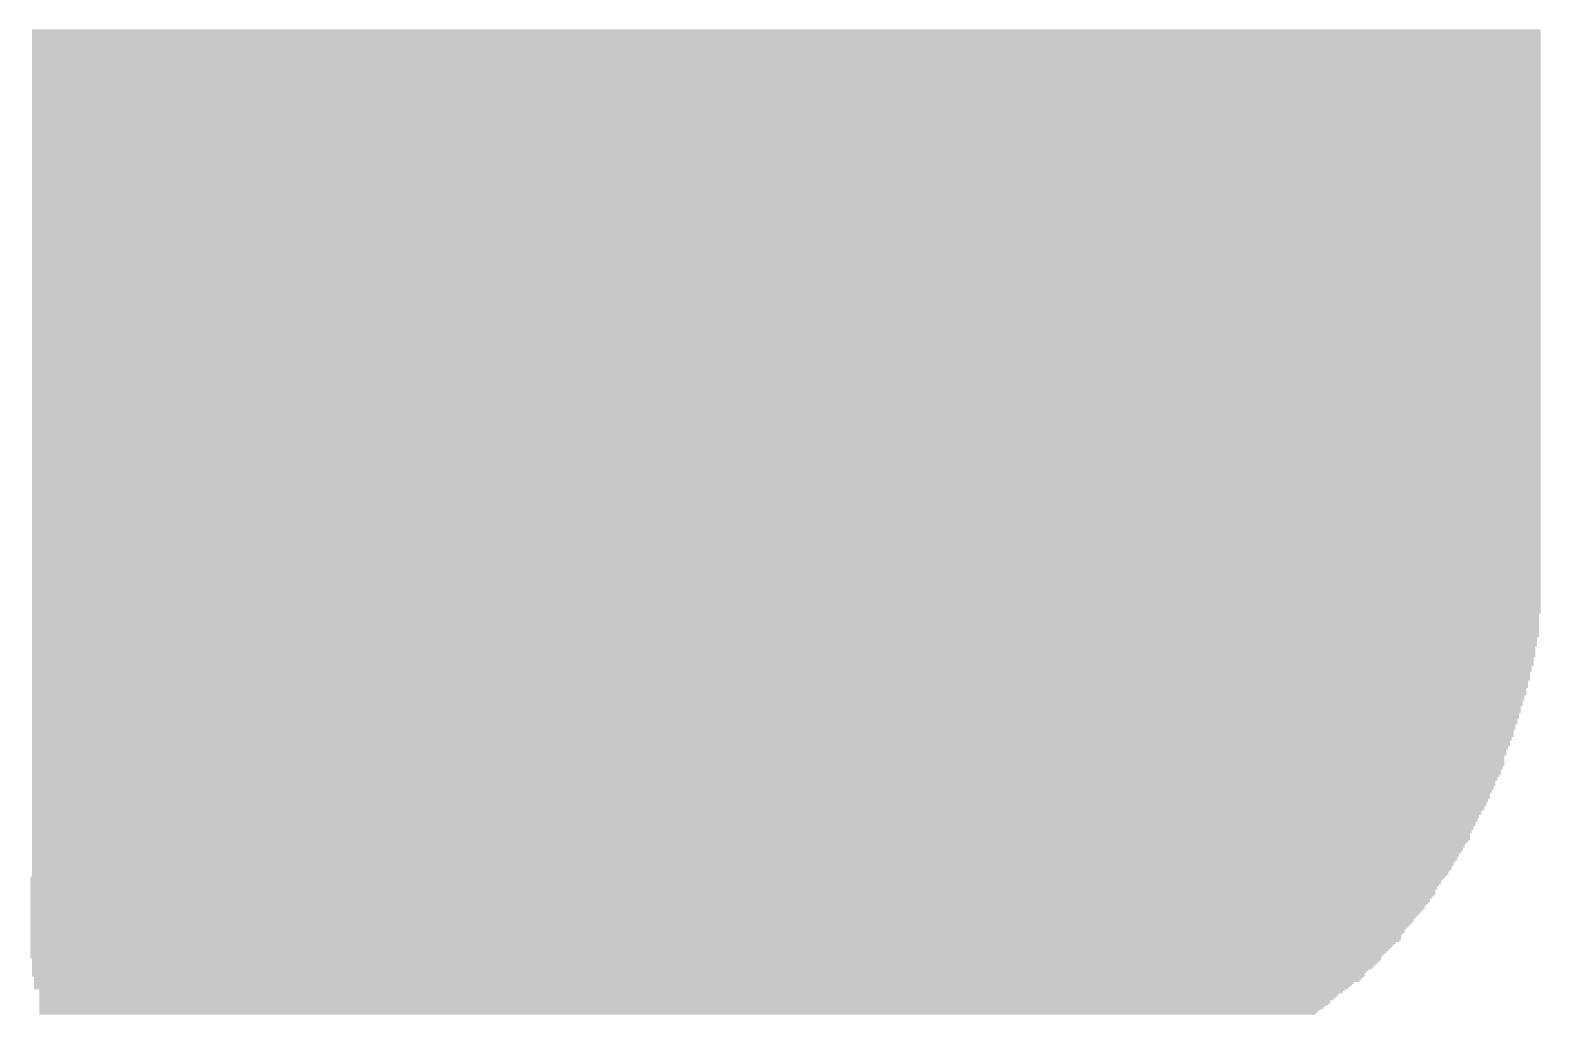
# Model space of a CAD drawing. Extents: x -6035 to 5999, y -4339 to 4339.
# Drawn here: x -1969 to -305, y -2170 to -1086 of the extents above; entities that cross this region are included whole.
import ezdxf

# ---------------------------------------------------------------- set-up
doc = ezdxf.new("R2010")
doc.units = 0
doc.layers.add('L1D0', color=1, linetype='CONTINUOUS')

# ---------------------------------------------------------------- blocks, each defined once
blk = doc.blocks.new('SOI_PAD4.png')
at = {"layer": 'L1D0'}
for points in [[(-1967, -1087), (-1967, -1085), (-305, -1087), (-305, -1085)], [(-1967, -1089), (-1967, -1087), (-305, -1089), (-305, -1087)], [(-1967, -1091), (-1967, -1089), (-305, -1091), (-305, -1089)], [(-1967, -1093), (-1967, -1091), (-305, -1093), (-305, -1091)], [(-1967, -1095), (-1967, -1093), (-305, -1095), (-305, -1093)], [(-1967, -1097), (-1967, -1095), (-305, -1097), (-305, -1095)], [(-1967, -1099), (-1967, -1097), (-305, -1099), (-305, -1097)], [(-1967, -1101), (-1967, -1099), (-305, -1101), (-305, -1099)], [(-1967, -1103), (-1967, -1101), (-305, -1103), (-305, -1101)], [(-1967, -1105), (-1967, -1103), (-305, -1105), (-305, -1103)], [(-1967, -1107), (-1967, -1105), (-305, -1107), (-305, -1105)], [(-1967, -1109), (-1967, -1107), (-305, -1109), (-305, -1107)], [(-1967, -1111), (-1967, -1109), (-305, -1111), (-305, -1109)], [(-1967, -1113), (-1967, -1111), (-305, -1113), (-305, -1111)], [(-1967, -1115), (-1967, -1113), (-305, -1115), (-305, -1113)], [(-1967, -1117), (-1967, -1115), (-305, -1117), (-305, -1115)], [(-1967, -1119), (-1967, -1117), (-305, -1119), (-305, -1117)], [(-1967, -1121), (-1967, -1119), (-305, -1121), (-305, -1119)], [(-1967, -1123), (-1967, -1121), (-305, -1123), (-305, -1121)], [(-1967, -1125), (-1967, -1123), (-305, -1125), (-305, -1123)], [(-1967, -1127), (-1967, -1125), (-305, -1127), (-305, -1125)], [(-1967, -1129), (-1967, -1127), (-305, -1129), (-305, -1127)], [(-1967, -1131), (-1967, -1129), (-305, -1131), (-305, -1129)], [(-1967, -1133), (-1967, -1131), (-305, -1133), (-305, -1131)], [(-1967, -1135), (-1967, -1133), (-305, -1135), (-305, -1133)], [(-1967, -1137), (-1967, -1135), (-305, -1137), (-305, -1135)], [(-1967, -1139), (-1967, -1137), (-305, -1139), (-305, -1137)], [(-1967, -1141), (-1967, -1139), (-305, -1141), (-305, -1139)], [(-1967, -1143), (-1967, -1141), (-305, -1143), (-305, -1141)], [(-1967, -1145), (-1967, -1143), (-305, -1145), (-305, -1143)], [(-1967, -1147), (-1967, -1145), (-305, -1147), (-305, -1145)], [(-1967, -1149), (-1967, -1147), (-305, -1149), (-305, -1147)], [(-1967, -1151), (-1967, -1149), (-305, -1151), (-305, -1149)], [(-1967, -1153), (-1967, -1151), (-305, -1153), (-305, -1151)], [(-1967, -1155), (-1967, -1153), (-305, -1155), (-305, -1153)], [(-1967, -1157), (-1967, -1155), (-305, -1157), (-305, -1155)], [(-1967, -1159), (-1967, -1157), (-305, -1159), (-305, -1157)], [(-1967, -1161), (-1967, -1159), (-305, -1161), (-305, -1159)], [(-1967, -1163), (-1967, -1161), (-305, -1163), (-305, -1161)], [(-1967, -1165), (-1967, -1163), (-305, -1165), (-305, -1163)], [(-1967, -1167), (-1967, -1165), (-305, -1167), (-305, -1165)], [(-1967, -1169), (-1967, -1167), (-305, -1169), (-305, -1167)], [(-1967, -1171), (-1967, -1169), (-305, -1171), (-305, -1169)], [(-1967, -1173), (-1967, -1171), (-305, -1173), (-305, -1171)], [(-1967, -1175), (-1967, -1173), (-305, -1175), (-305, -1173)], [(-1967, -1177), (-1967, -1175), (-305, -1177), (-305, -1175)], [(-1967, -1179), (-1967, -1177), (-305, -1179), (-305, -1177)], [(-1967, -1181), (-1967, -1179), (-305, -1181), (-305, -1179)], [(-1967, -1183), (-1967, -1181), (-305, -1183), (-305, -1181)], [(-1967, -1185), (-1967, -1183), (-305, -1185), (-305, -1183)], [(-1967, -1187), (-1967, -1185), (-305, -1187), (-305, -1185)], [(-1967, -1189), (-1967, -1187), (-305, -1189), (-305, -1187)], [(-1967, -1191), (-1967, -1189), (-305, -1191), (-305, -1189)], [(-1967, -1193), (-1967, -1191), (-305, -1193), (-305, -1191)], [(-1967, -1195), (-1967, -1193), (-305, -1195), (-305, -1193)], [(-1967, -1197), (-1967, -1195), (-305, -1197), (-305, -1195)], [(-1967, -1199), (-1967, -1197), (-305, -1199), (-305, -1197)], [(-1967, -1201), (-1967, -1199), (-305, -1201), (-305, -1199)], [(-1967, -1203), (-1967, -1201), (-305, -1203), (-305, -1201)], [(-1967, -1205), (-1967, -1203), (-305, -1205), (-305, -1203)], [(-1967, -1207), (-1967, -1205), (-305, -1207), (-305, -1205)], [(-1967, -1209), (-1967, -1207), (-305, -1209), (-305, -1207)], [(-1967, -1211), (-1967, -1209), (-305, -1211), (-305, -1209)], [(-1967, -1213), (-1967, -1211), (-305, -1213), (-305, -1211)], [(-1967, -1215), (-1967, -1213), (-305, -1215), (-305, -1213)], [(-1967, -1217), (-1967, -1215), (-305, -1217), (-305, -1215)], [(-1967, -1219), (-1967, -1217), (-305, -1219), (-305, -1217)], [(-1967, -1221), (-1967, -1219), (-305, -1221), (-305, -1219)], [(-1967, -1223), (-1967, -1221), (-305, -1223), (-305, -1221)], [(-1967, -1225), (-1967, -1223), (-305, -1225), (-305, -1223)], [(-1967, -1227), (-1967, -1225), (-305, -1227), (-305, -1225)], [(-1967, -1229), (-1967, -1227), (-305, -1229), (-305, -1227)], [(-1967, -1231), (-1967, -1229), (-305, -1231), (-305, -1229)], [(-1967, -1233), (-1967, -1231), (-305, -1233), (-305, -1231)], [(-1967, -1235), (-1967, -1233), (-305, -1235), (-305, -1233)], [(-1967, -1237), (-1967, -1235), (-305, -1237), (-305, -1235)], [(-1967, -1239), (-1967, -1237), (-305, -1239), (-305, -1237)], [(-1967, -1241), (-1967, -1239), (-305, -1241), (-305, -1239)], [(-1967, -1243), (-1967, -1241), (-305, -1243), (-305, -1241)], [(-1967, -1245), (-1967, -1243), (-305, -1245), (-305, -1243)], [(-1967, -1247), (-1967, -1245), (-305, -1247), (-305, -1245)], [(-1967, -1249), (-1967, -1247), (-305, -1249), (-305, -1247)], [(-1967, -1251), (-1967, -1249), (-305, -1251), (-305, -1249)], [(-1967, -1253), (-1967, -1251), (-305, -1253), (-305, -1251)], [(-1967, -1255), (-1967, -1253), (-305, -1255), (-305, -1253)], [(-1967, -1257), (-1967, -1255), (-305, -1257), (-305, -1255)], [(-1967, -1259), (-1967, -1257), (-305, -1259), (-305, -1257)], [(-1967, -1261), (-1967, -1259), (-305, -1261), (-305, -1259)], [(-1967, -1263), (-1967, -1261), (-305, -1263), (-305, -1261)], [(-1967, -1265), (-1967, -1263), (-305, -1265), (-305, -1263)], [(-1967, -1267), (-1967, -1265), (-305, -1267), (-305, -1265)], [(-1967, -1269), (-1967, -1267), (-305, -1269), (-305, -1267)], [(-1967, -1271), (-1967, -1269), (-305, -1271), (-305, -1269)], [(-1967, -1273), (-1967, -1271), (-305, -1273), (-305, -1271)], [(-1967, -1275), (-1967, -1273), (-305, -1275), (-305, -1273)], [(-1967, -1277), (-1967, -1275), (-305, -1277), (-305, -1275)], [(-1967, -1279), (-1967, -1277), (-305, -1279), (-305, -1277)], [(-1967, -1281), (-1967, -1279), (-305, -1281), (-305, -1279)], [(-1967, -1283), (-1967, -1281), (-305, -1283), (-305, -1281)], [(-1967, -1285), (-1967, -1283), (-305, -1285), (-305, -1283)], [(-1967, -1287), (-1967, -1285), (-305, -1287), (-305, -1285)], [(-1967, -1289), (-1967, -1287), (-305, -1289), (-305, -1287)], [(-1967, -1291), (-1967, -1289), (-305, -1291), (-305, -1289)], [(-1967, -1293), (-1967, -1291), (-305, -1293), (-305, -1291)], [(-1967, -1295), (-1967, -1293), (-305, -1295), (-305, -1293)], [(-1967, -1297), (-1967, -1295), (-305, -1297), (-305, -1295)], [(-1967, -1299), (-1967, -1297), (-305, -1299), (-305, -1297)], [(-1967, -1301), (-1967, -1299), (-305, -1301), (-305, -1299)], [(-1967, -1303), (-1967, -1301), (-305, -1303), (-305, -1301)], [(-1967, -1305), (-1967, -1303), (-305, -1305), (-305, -1303)], [(-1967, -1307), (-1967, -1305), (-305, -1307), (-305, -1305)], [(-1967, -1309), (-1967, -1307), (-305, -1309), (-305, -1307)], [(-1967, -1311), (-1967, -1309), (-305, -1311), (-305, -1309)], [(-1967, -1313), (-1967, -1311), (-305, -1313), (-305, -1311)], [(-1967, -1315), (-1967, -1313), (-305, -1315), (-305, -1313)], [(-1967, -1317), (-1967, -1315), (-305, -1317), (-305, -1315)], [(-1967, -1319), (-1967, -1317), (-305, -1319), (-305, -1317)], [(-1967, -1321), (-1967, -1319), (-305, -1321), (-305, -1319)], [(-1967, -1323), (-1967, -1321), (-305, -1323), (-305, -1321)], [(-1967, -1325), (-1967, -1323), (-305, -1325), (-305, -1323)], [(-1967, -1327), (-1967, -1325), (-305, -1327), (-305, -1325)], [(-1967, -1329), (-1967, -1327), (-305, -1329), (-305, -1327)], [(-1967, -1331), (-1967, -1329), (-305, -1331), (-305, -1329)], [(-1967, -1333), (-1967, -1331), (-305, -1333), (-305, -1331)], [(-1967, -1335), (-1967, -1333), (-305, -1335), (-305, -1333)], [(-1967, -1337), (-1967, -1335), (-305, -1337), (-305, -1335)], [(-1967, -1339), (-1967, -1337), (-305, -1339), (-305, -1337)], [(-1967, -1341), (-1967, -1339), (-305, -1341), (-305, -1339)], [(-1967, -1343), (-1967, -1341), (-305, -1343), (-305, -1341)], [(-1967, -1345), (-1967, -1343), (-305, -1345), (-305, -1343)], [(-1967, -1347), (-1967, -1345), (-305, -1347), (-305, -1345)], [(-1967, -1349), (-1967, -1347), (-305, -1349), (-305, -1347)], [(-1967, -1351), (-1967, -1349), (-305, -1351), (-305, -1349)], [(-1967, -1353), (-1967, -1351), (-305, -1353), (-305, -1351)], [(-1967, -1355), (-1967, -1353), (-305, -1355), (-305, -1353)], [(-1967, -1357), (-1967, -1355), (-305, -1357), (-305, -1355)], [(-1967, -1359), (-1967, -1357), (-305, -1359), (-305, -1357)], [(-1967, -1361), (-1967, -1359), (-305, -1361), (-305, -1359)], [(-1967, -1363), (-1967, -1361), (-305, -1363), (-305, -1361)], [(-1967, -1365), (-1967, -1363), (-305, -1365), (-305, -1363)], [(-1967, -1367), (-1967, -1365), (-305, -1367), (-305, -1365)], [(-1967, -1369), (-1967, -1367), (-305, -1369), (-305, -1367)], [(-1967, -1371), (-1967, -1369), (-305, -1371), (-305, -1369)], [(-1967, -1373), (-1967, -1371), (-305, -1373), (-305, -1371)], [(-1967, -1375), (-1967, -1373), (-305, -1375), (-305, -1373)], [(-1967, -1377), (-1967, -1375), (-305, -1377), (-305, -1375)], [(-1967, -1379), (-1967, -1377), (-305, -1379), (-305, -1377)], [(-1967, -1381), (-1967, -1379), (-305, -1381), (-305, -1379)], [(-1967, -1383), (-1967, -1381), (-305, -1383), (-305, -1381)], [(-1967, -1385), (-1967, -1383), (-305, -1385), (-305, -1383)], [(-1967, -1387), (-1967, -1385), (-305, -1387), (-305, -1385)], [(-1967, -1389), (-1967, -1387), (-305, -1389), (-305, -1387)], [(-1967, -1391), (-1967, -1389), (-305, -1391), (-305, -1389)], [(-1967, -1393), (-1967, -1391), (-305, -1393), (-305, -1391)], [(-1967, -1395), (-1967, -1393), (-305, -1395), (-305, -1393)], [(-1967, -1397), (-1967, -1395), (-305, -1397), (-305, -1395)], [(-1967, -1399), (-1967, -1397), (-305, -1399), (-305, -1397)], [(-1967, -1401), (-1967, -1399), (-305, -1401), (-305, -1399)], [(-1967, -1403), (-1967, -1401), (-305, -1403), (-305, -1401)], [(-1967, -1405), (-1967, -1403), (-305, -1405), (-305, -1403)], [(-1967, -1407), (-1967, -1405), (-305, -1407), (-305, -1405)], [(-1967, -1409), (-1967, -1407), (-305, -1409), (-305, -1407)], [(-1967, -1411), (-1967, -1409), (-305, -1411), (-305, -1409)], [(-1967, -1413), (-1967, -1411), (-305, -1413), (-305, -1411)], [(-1967, -1415), (-1967, -1413), (-305, -1415), (-305, -1413)], [(-1967, -1417), (-1967, -1415), (-305, -1417), (-305, -1415)], [(-1967, -1419), (-1967, -1417), (-305, -1419), (-305, -1417)], [(-1967, -1421), (-1967, -1419), (-305, -1421), (-305, -1419)], [(-1967, -1423), (-1967, -1421), (-305, -1423), (-305, -1421)], [(-1967, -1425), (-1967, -1423), (-305, -1425), (-305, -1423)], [(-1967, -1427), (-1967, -1425), (-305, -1427), (-305, -1425)], [(-1967, -1429), (-1967, -1427), (-305, -1429), (-305, -1427)], [(-1967, -1431), (-1967, -1429), (-305, -1431), (-305, -1429)], [(-1967, -1433), (-1967, -1431), (-305, -1433), (-305, -1431)], [(-1967, -1435), (-1967, -1433), (-305, -1435), (-305, -1433)], [(-1967, -1437), (-1967, -1435), (-305, -1437), (-305, -1435)], [(-1967, -1439), (-1967, -1437), (-305, -1439), (-305, -1437)], [(-1967, -1441), (-1967, -1439), (-305, -1441), (-305, -1439)], [(-1967, -1443), (-1967, -1441), (-305, -1443), (-305, -1441)], [(-1967, -1445), (-1967, -1443), (-305, -1445), (-305, -1443)], [(-1967, -1447), (-1967, -1445), (-305, -1447), (-305, -1445)], [(-1967, -1449), (-1967, -1447), (-305, -1449), (-305, -1447)], [(-1967, -1451), (-1967, -1449), (-305, -1451), (-305, -1449)], [(-1967, -1453), (-1967, -1451), (-305, -1453), (-305, -1451)], [(-1967, -1455), (-1967, -1453), (-305, -1455), (-305, -1453)], [(-1967, -1457), (-1967, -1455), (-305, -1457), (-305, -1455)], [(-1967, -1459), (-1967, -1457), (-305, -1459), (-305, -1457)], [(-1967, -1461), (-1967, -1459), (-305, -1461), (-305, -1459)], [(-1967, -1463), (-1967, -1461), (-305, -1463), (-305, -1461)], [(-1967, -1465), (-1967, -1463), (-305, -1465), (-305, -1463)], [(-1967, -1467), (-1967, -1465), (-305, -1467), (-305, -1465)], [(-1967, -1469), (-1967, -1467), (-305, -1469), (-305, -1467)], [(-1967, -1471), (-1967, -1469), (-305, -1471), (-305, -1469)], [(-1967, -1473), (-1967, -1471), (-305, -1473), (-305, -1471)], [(-1967, -1475), (-1967, -1473), (-305, -1475), (-305, -1473)], [(-1967, -1477), (-1967, -1475), (-305, -1477), (-305, -1475)], [(-1967, -1479), (-1967, -1477), (-305, -1479), (-305, -1477)], [(-1967, -1481), (-1967, -1479), (-305, -1481), (-305, -1479)], [(-1967, -1483), (-1967, -1481), (-305, -1483), (-305, -1481)], [(-1967, -1485), (-1967, -1483), (-305, -1485), (-305, -1483)], [(-1967, -1487), (-1967, -1485), (-305, -1487), (-305, -1485)], [(-1967, -1489), (-1967, -1487), (-305, -1489), (-305, -1487)], [(-1967, -1491), (-1967, -1489), (-305, -1491), (-305, -1489)], [(-1967, -1493), (-1967, -1491), (-305, -1493), (-305, -1491)], [(-1967, -1495), (-1967, -1493), (-305, -1495), (-305, -1493)], [(-1967, -1497), (-1967, -1495), (-305, -1497), (-305, -1495)], [(-1967, -1499), (-1967, -1497), (-305, -1499), (-305, -1497)], [(-1967, -1501), (-1967, -1499), (-305, -1501), (-305, -1499)], [(-1967, -1503), (-1967, -1501), (-305, -1503), (-305, -1501)], [(-1967, -1505), (-1967, -1503), (-305, -1505), (-305, -1503)], [(-1967, -1507), (-1967, -1505), (-305, -1507), (-305, -1505)], [(-1967, -1509), (-1967, -1507), (-305, -1509), (-305, -1507)], [(-1967, -1511), (-1967, -1509), (-305, -1511), (-305, -1509)], [(-1967, -1513), (-1967, -1511), (-305, -1513), (-305, -1511)], [(-1967, -1515), (-1967, -1513), (-305, -1515), (-305, -1513)], [(-1967, -1517), (-1967, -1515), (-305, -1517), (-305, -1515)], [(-1967, -1519), (-1967, -1517), (-305, -1519), (-305, -1517)], [(-1967, -1521), (-1967, -1519), (-305, -1521), (-305, -1519)], [(-1967, -1523), (-1967, -1521), (-305, -1523), (-305, -1521)], [(-1967, -1525), (-1967, -1523), (-305, -1525), (-305, -1523)], [(-1967, -1527), (-1967, -1525), (-305, -1527), (-305, -1525)], [(-1967, -1529), (-1967, -1527), (-305, -1529), (-305, -1527)], [(-1967, -1531), (-1967, -1529), (-305, -1531), (-305, -1529)], [(-1967, -1533), (-1967, -1531), (-305, -1533), (-305, -1531)], [(-1967, -1535), (-1967, -1533), (-305, -1535), (-305, -1533)], [(-1967, -1537), (-1967, -1535), (-305, -1537), (-305, -1535)], [(-1967, -1539), (-1967, -1537), (-305, -1539), (-305, -1537)], [(-1967, -1541), (-1967, -1539), (-305, -1541), (-305, -1539)], [(-1967, -1543), (-1967, -1541), (-305, -1543), (-305, -1541)], [(-1967, -1545), (-1967, -1543), (-305, -1545), (-305, -1543)], [(-1967, -1547), (-1967, -1545), (-305, -1547), (-305, -1545)], [(-1967, -1549), (-1967, -1547), (-305, -1549), (-305, -1547)], [(-1967, -1551), (-1967, -1549), (-305, -1551), (-305, -1549)], [(-1967, -1553), (-1967, -1551), (-305, -1553), (-305, -1551)], [(-1967, -1555), (-1967, -1553), (-305, -1555), (-305, -1553)], [(-1967, -1557), (-1967, -1555), (-305, -1557), (-305, -1555)], [(-1967, -1559), (-1967, -1557), (-305, -1559), (-305, -1557)], [(-1967, -1561), (-1967, -1559), (-305, -1561), (-305, -1559)], [(-1967, -1563), (-1967, -1561), (-305, -1563), (-305, -1561)], [(-1967, -1565), (-1967, -1563), (-305, -1565), (-305, -1563)], [(-1967, -1567), (-1967, -1565), (-305, -1567), (-305, -1565)], [(-1967, -1569), (-1967, -1567), (-305, -1569), (-305, -1567)], [(-1967, -1571), (-1967, -1569), (-305, -1571), (-305, -1569)], [(-1967, -1573), (-1967, -1571), (-305, -1573), (-305, -1571)], [(-1967, -1575), (-1967, -1573), (-305, -1575), (-305, -1573)], [(-1967, -1577), (-1967, -1575), (-305, -1577), (-305, -1575)], [(-1967, -1579), (-1967, -1577), (-305, -1579), (-305, -1577)], [(-1967, -1581), (-1967, -1579), (-305, -1581), (-305, -1579)], [(-1967, -1583), (-1967, -1581), (-305, -1583), (-305, -1581)], [(-1967, -1585), (-1967, -1583), (-305, -1585), (-305, -1583)], [(-1967, -1587), (-1967, -1585), (-305, -1587), (-305, -1585)], [(-1967, -1589), (-1967, -1587), (-305, -1589), (-305, -1587)], [(-1967, -1591), (-1967, -1589), (-305, -1591), (-305, -1589)], [(-1967, -1593), (-1967, -1591), (-305, -1593), (-305, -1591)], [(-1967, -1595), (-1967, -1593), (-305, -1595), (-305, -1593)], [(-1967, -1597), (-1967, -1595), (-305, -1597), (-305, -1595)], [(-1967, -1599), (-1967, -1597), (-305, -1599), (-305, -1597)], [(-1967, -1601), (-1967, -1599), (-305, -1601), (-305, -1599)], [(-1967, -1603), (-1967, -1601), (-305, -1603), (-305, -1601)], [(-1967, -1605), (-1967, -1603), (-305, -1605), (-305, -1603)], [(-1967, -1607), (-1967, -1605), (-305, -1607), (-305, -1605)], [(-1967, -1609), (-1967, -1607), (-305, -1609), (-305, -1607)], [(-1967, -1611), (-1967, -1609), (-305, -1611), (-305, -1609)], [(-1967, -1613), (-1967, -1611), (-305, -1613), (-305, -1611)], [(-1967, -1615), (-1967, -1613), (-305, -1615), (-305, -1613)], [(-1967, -1617), (-1967, -1615), (-305, -1617), (-305, -1615)], [(-1967, -1619), (-1967, -1617), (-305, -1619), (-305, -1617)], [(-1967, -1621), (-1967, -1619), (-305, -1621), (-305, -1619)], [(-1967, -1623), (-1967, -1621), (-305, -1623), (-305, -1621)], [(-1967, -1625), (-1967, -1623), (-305, -1625), (-305, -1623)], [(-1967, -1627), (-1967, -1625), (-305, -1627), (-305, -1625)], [(-1967, -1629), (-1967, -1627), (-305, -1629), (-305, -1627)], [(-1967, -1631), (-1967, -1629), (-305, -1631), (-305, -1629)], [(-1967, -1633), (-1967, -1631), (-305, -1633), (-305, -1631)], [(-1967, -1635), (-1967, -1633), (-305, -1635), (-305, -1633)], [(-1967, -1637), (-1967, -1635), (-305, -1637), (-305, -1635)], [(-1967, -1639), (-1967, -1637), (-305, -1639), (-305, -1637)], [(-1967, -1641), (-1967, -1639), (-305, -1641), (-305, -1639)], [(-1967, -1643), (-1967, -1641), (-305, -1643), (-305, -1641)], [(-1967, -1645), (-1967, -1643), (-305, -1645), (-305, -1643)], [(-1967, -1647), (-1967, -1645), (-305, -1647), (-305, -1645)], [(-1967, -1649), (-1967, -1647), (-305, -1649), (-305, -1647)], [(-1967, -1651), (-1967, -1649), (-305, -1651), (-305, -1649)], [(-1967, -1653), (-1967, -1651), (-305, -1653), (-305, -1651)], [(-1967, -1655), (-1967, -1653), (-305, -1655), (-305, -1653)], [(-1967, -1657), (-1967, -1655), (-305, -1657), (-305, -1655)], [(-1967, -1659), (-1967, -1657), (-305, -1659), (-305, -1657)], [(-1967, -1661), (-1967, -1659), (-305, -1661), (-305, -1659)], [(-1967, -1663), (-1967, -1661), (-305, -1663), (-305, -1661)], [(-1967, -1665), (-1967, -1663), (-305, -1665), (-305, -1663)], [(-1967, -1667), (-1967, -1665), (-305, -1667), (-305, -1665)], [(-1967, -1669), (-1967, -1667), (-305, -1669), (-305, -1667)], [(-1967, -1671), (-1967, -1669), (-305, -1671), (-305, -1669)], [(-1967, -1673), (-1967, -1671), (-305, -1673), (-305, -1671)], [(-1967, -1675), (-1967, -1673), (-305, -1675), (-305, -1673)], [(-1967, -1677), (-1967, -1675), (-305, -1677), (-305, -1675)], [(-1967, -1679), (-1967, -1677), (-305, -1679), (-305, -1677)], [(-1967, -1681), (-1967, -1679), (-305, -1681), (-305, -1679)], [(-1967, -1683), (-1967, -1681), (-305, -1683), (-305, -1681)], [(-1967, -1685), (-1967, -1683), (-305, -1685), (-305, -1683)], [(-1967, -1687), (-1967, -1685), (-305, -1687), (-305, -1685)], [(-1967, -1689), (-1967, -1687), (-305, -1689), (-305, -1687)], [(-1967, -1691), (-1967, -1689), (-305, -1691), (-305, -1689)], [(-1967, -1693), (-1967, -1691), (-305, -1693), (-305, -1691)], [(-1967, -1695), (-1967, -1693), (-305, -1695), (-305, -1693)], [(-1967, -1697), (-1967, -1695), (-305, -1697), (-305, -1695)], [(-1967, -1699), (-1967, -1697), (-305, -1699), (-305, -1697)], [(-1967, -1701), (-1967, -1699), (-305, -1701), (-305, -1699)], [(-1967, -1703), (-1967, -1701), (-305, -1703), (-305, -1701)], [(-1967, -1705), (-1967, -1703), (-305, -1705), (-305, -1703)], [(-1967, -1707), (-1967, -1705), (-305, -1707), (-305, -1705)], [(-1967, -1709), (-1967, -1707), (-305, -1709), (-305, -1707)], [(-1967, -1711), (-1967, -1709), (-305, -1711), (-305, -1709)], [(-1967, -1713), (-1967, -1711), (-305, -1713), (-305, -1711)], [(-1967, -1715), (-1967, -1713), (-305, -1715), (-305, -1713)], [(-1967, -1717), (-1967, -1715), (-305, -1717), (-305, -1715)], [(-1967, -1719), (-1967, -1717), (-305, -1719), (-305, -1717)], [(-1967, -1721), (-1967, -1719), (-305, -1721), (-305, -1719)], [(-1967, -1723), (-1967, -1721), (-305, -1723), (-305, -1721)], [(-1967, -1725), (-1967, -1723), (-305, -1725), (-305, -1723)], [(-1967, -1727), (-1967, -1725), (-305, -1727), (-305, -1725)], [(-1967, -1729), (-1967, -1727), (-305, -1729), (-305, -1727)], [(-1967, -1731), (-1967, -1729), (-307, -1731), (-307, -1729)], [(-1967, -1733), (-1967, -1731), (-307, -1733), (-307, -1731)], [(-1967, -1735), (-1967, -1733), (-307, -1735), (-307, -1733)], [(-1967, -1737), (-1967, -1735), (-307, -1737), (-307, -1735)], [(-1967, -1739), (-1967, -1737), (-307, -1739), (-307, -1737)], [(-1967, -1741), (-1967, -1739), (-307, -1741), (-307, -1739)], [(-1967, -1743), (-1967, -1741), (-307, -1743), (-307, -1741)], [(-1967, -1745), (-1967, -1743), (-307, -1745), (-307, -1743)], [(-1967, -1747), (-1967, -1745), (-307, -1747), (-307, -1745)], [(-1967, -1749), (-1967, -1747), (-307, -1749), (-307, -1747)], [(-1967, -1751), (-1967, -1749), (-307, -1751), (-307, -1749)], [(-1967, -1753), (-1967, -1751), (-307, -1753), (-307, -1751)], [(-1967, -1755), (-1967, -1753), (-307, -1755), (-307, -1753)], [(-1967, -1757), (-1967, -1755), (-309, -1757), (-309, -1755)], [(-1967, -1759), (-1967, -1757), (-309, -1759), (-309, -1757)], [(-1967, -1761), (-1967, -1759), (-309, -1761), (-309, -1759)], [(-1967, -1763), (-1967, -1761), (-309, -1763), (-309, -1761)], [(-1967, -1765), (-1967, -1763), (-309, -1765), (-309, -1763)], [(-1967, -1767), (-1967, -1765), (-311, -1767), (-311, -1765)], [(-1967, -1769), (-1967, -1767), (-311, -1769), (-311, -1767)], [(-1967, -1771), (-1967, -1769), (-311, -1771), (-311, -1769)], [(-1967, -1773), (-1967, -1771), (-311, -1773), (-311, -1771)], [(-1967, -1775), (-1967, -1773), (-311, -1775), (-311, -1773)], [(-1967, -1777), (-1967, -1775), (-311, -1777), (-311, -1775)], [(-1967, -1779), (-1967, -1777), (-313, -1779), (-313, -1777)], [(-1967, -1781), (-1967, -1779), (-313, -1781), (-313, -1779)], [(-1967, -1783), (-1967, -1781), (-313, -1783), (-313, -1781)], [(-1967, -1785), (-1967, -1783), (-313, -1785), (-313, -1783)], [(-1967, -1787), (-1967, -1785), (-313, -1787), (-313, -1785)], [(-1967, -1789), (-1967, -1787), (-315, -1789), (-315, -1787)], [(-1967, -1791), (-1967, -1789), (-315, -1791), (-315, -1789)], [(-1967, -1793), (-1967, -1791), (-315, -1793), (-315, -1791)], [(-1967, -1795), (-1967, -1793), (-317, -1795), (-317, -1793)], [(-1967, -1797), (-1967, -1795), (-317, -1797), (-317, -1795)], [(-1967, -1799), (-1967, -1797), (-317, -1799), (-317, -1797)], [(-1967, -1801), (-1967, -1799), (-317, -1801), (-317, -1799)], [(-1967, -1803), (-1967, -1801), (-317, -1803), (-317, -1801)], [(-1967, -1805), (-1967, -1803), (-319, -1805), (-319, -1803)], [(-1967, -1807), (-1967, -1805), (-319, -1807), (-319, -1805)], [(-1967, -1809), (-1967, -1807), (-319, -1809), (-319, -1807)], [(-1967, -1811), (-1967, -1809), (-319, -1811), (-319, -1809)], [(-1967, -1813), (-1967, -1811), (-321, -1813), (-321, -1811)], [(-1967, -1815), (-1967, -1813), (-321, -1815), (-321, -1813)], [(-1967, -1817), (-1967, -1815), (-321, -1817), (-321, -1815)], [(-1967, -1819), (-1967, -1817), (-321, -1819), (-321, -1817)], [(-1967, -1821), (-1967, -1819), (-323, -1821), (-323, -1819)], [(-1967, -1823), (-1967, -1821), (-323, -1823), (-323, -1821)], [(-1967, -1825), (-1967, -1823), (-323, -1825), (-323, -1823)], [(-1967, -1827), (-1967, -1825), (-325, -1827), (-325, -1825)], [(-1967, -1829), (-1967, -1827), (-325, -1829), (-325, -1827)], [(-1967, -1831), (-1967, -1829), (-325, -1831), (-325, -1829)], [(-1967, -1833), (-1967, -1831), (-327, -1833), (-327, -1831)], [(-1967, -1835), (-1967, -1833), (-327, -1835), (-327, -1833)], [(-1967, -1837), (-1967, -1835), (-327, -1837), (-327, -1835)], [(-1967, -1839), (-1967, -1837), (-327, -1839), (-327, -1837)], [(-1967, -1841), (-1967, -1839), (-329, -1841), (-329, -1839)], [(-1967, -1843), (-1967, -1841), (-329, -1843), (-329, -1841)], [(-1967, -1845), (-1967, -1843), (-329, -1845), (-329, -1843)], [(-1967, -1847), (-1967, -1845), (-331, -1847), (-331, -1845)], [(-1967, -1849), (-1967, -1847), (-331, -1849), (-331, -1847)], [(-1967, -1851), (-1967, -1849), (-331, -1851), (-331, -1849)], [(-1967, -1853), (-1967, -1851), (-333, -1853), (-333, -1851)], [(-1967, -1855), (-1967, -1853), (-333, -1855), (-333, -1853)], [(-1967, -1857), (-1967, -1855), (-333, -1857), (-333, -1855)], [(-1967, -1859), (-1967, -1857), (-335, -1859), (-335, -1857)], [(-1967, -1861), (-1967, -1859), (-335, -1861), (-335, -1859)], [(-1967, -1863), (-1967, -1861), (-335, -1863), (-335, -1861)], [(-1967, -1865), (-1967, -1863), (-335, -1865), (-335, -1863)], [(-1967, -1867), (-1967, -1865), (-337, -1867), (-337, -1865)], [(-1967, -1869), (-1967, -1867), (-337, -1869), (-337, -1867)], [(-1967, -1871), (-1967, -1869), (-339, -1871), (-339, -1869)], [(-1967, -1873), (-1967, -1871), (-339, -1873), (-339, -1871)], [(-1967, -1875), (-1967, -1873), (-339, -1875), (-339, -1873)], [(-1967, -1877), (-1967, -1875), (-341, -1877), (-341, -1875)], [(-1967, -1879), (-1967, -1877), (-341, -1879), (-341, -1877)], [(-1967, -1881), (-1967, -1879), (-343, -1881), (-343, -1879)], [(-1967, -1883), (-1967, -1881), (-343, -1883), (-343, -1881)], [(-1967, -1885), (-1967, -1883), (-343, -1885), (-343, -1883)], [(-1967, -1887), (-1967, -1885), (-345, -1887), (-345, -1885)], [(-1967, -1889), (-1967, -1887), (-345, -1889), (-345, -1887)], [(-1967, -1891), (-1967, -1889), (-345, -1891), (-345, -1889)], [(-1967, -1893), (-1967, -1891), (-345, -1893), (-345, -1891)], [(-1967, -1895), (-1967, -1893), (-345, -1895), (-345, -1893)], [(-1967, -1897), (-1967, -1895), (-345, -1897), (-345, -1895)], [(-1967, -1899), (-1967, -1897), (-347, -1899), (-347, -1897)], [(-1967, -1901), (-1967, -1899), (-347, -1901), (-347, -1899)], [(-1967, -1903), (-1967, -1901), (-349, -1903), (-349, -1901)], [(-1967, -1905), (-1967, -1903), (-349, -1905), (-349, -1903)], [(-1967, -1907), (-1967, -1905), (-349, -1907), (-349, -1905)], [(-1967, -1909), (-1967, -1907), (-351, -1909), (-351, -1907)], [(-1967, -1911), (-1967, -1909), (-353, -1911), (-353, -1909)], [(-1967, -1913), (-1967, -1911), (-353, -1913), (-353, -1911)], [(-1967, -1915), (-1967, -1913), (-355, -1915), (-355, -1913)], [(-1967, -1917), (-1967, -1915), (-355, -1917), (-355, -1915)], [(-1967, -1919), (-1967, -1917), (-355, -1919), (-355, -1917)], [(-1967, -1921), (-1967, -1919), (-357, -1921), (-357, -1919)], [(-1967, -1923), (-1967, -1921), (-357, -1923), (-357, -1921)], [(-1967, -1925), (-1967, -1923), (-359, -1925), (-359, -1923)], [(-1967, -1927), (-1967, -1925), (-359, -1927), (-359, -1925)], [(-1967, -1929), (-1967, -1927), (-361, -1929), (-361, -1927)], [(-1967, -1931), (-1967, -1929), (-361, -1931), (-361, -1929)], [(-1967, -1933), (-1967, -1931), (-361, -1933), (-361, -1931)], [(-1967, -1935), (-1967, -1933), (-363, -1935), (-363, -1933)], [(-1967, -1937), (-1967, -1935), (-363, -1937), (-363, -1935)], [(-1967, -1939), (-1967, -1937), (-365, -1939), (-365, -1937)], [(-1967, -1941), (-1967, -1939), (-365, -1941), (-365, -1939)], [(-1967, -1943), (-1967, -1941), (-367, -1943), (-367, -1941)], [(-1967, -1945), (-1967, -1943), (-367, -1945), (-367, -1943)], [(-1967, -1947), (-1967, -1945), (-369, -1947), (-369, -1945)], [(-1967, -1949), (-1967, -1947), (-371, -1949), (-371, -1947)], [(-1967, -1951), (-1967, -1949), (-371, -1951), (-371, -1949)], [(-1967, -1953), (-1967, -1951), (-373, -1953), (-373, -1951)], [(-1967, -1955), (-1967, -1953), (-373, -1955), (-373, -1953)], [(-1967, -1957), (-1967, -1955), (-375, -1957), (-375, -1955)], [(-1967, -1959), (-1967, -1957), (-375, -1959), (-375, -1957)], [(-1967, -1961), (-1967, -1959), (-377, -1961), (-377, -1959)], [(-1967, -1963), (-1967, -1961), (-377, -1963), (-377, -1961)], [(-1967, -1965), (-1967, -1963), (-379, -1965), (-379, -1963)], [(-1967, -1967), (-1967, -1965), (-379, -1967), (-379, -1965)], [(-1967, -1969), (-1967, -1967), (-381, -1969), (-381, -1967)], [(-1967, -1971), (-1967, -1969), (-381, -1971), (-381, -1969)], [(-1967, -1973), (-1967, -1971), (-383, -1973), (-383, -1971)], [(-1967, -1975), (-1967, -1973), (-383, -1975), (-383, -1973)], [(-1967, -1977), (-1967, -1975), (-383, -1977), (-383, -1975)], [(-1967, -1979), (-1967, -1977), (-383, -1979), (-383, -1977)], [(-1967, -1981), (-1967, -1979), (-385, -1981), (-385, -1979)], [(-1967, -1983), (-1967, -1981), (-387, -1983), (-387, -1981)], [(-1967, -1985), (-1967, -1983), (-389, -1985), (-389, -1983)], [(-1967, -1987), (-1967, -1985), (-389, -1987), (-389, -1985)], [(-1967, -1989), (-1967, -1987), (-391, -1989), (-391, -1987)], [(-1967, -1991), (-1967, -1989), (-391, -1991), (-391, -1989)], [(-1967, -1993), (-1967, -1991), (-393, -1993), (-393, -1991)], [(-1967, -1995), (-1967, -1993), (-395, -1995), (-395, -1993)], [(-1967, -1997), (-1967, -1995), (-395, -1997), (-395, -1995)], [(-1967, -1999), (-1967, -1997), (-397, -1999), (-397, -1997)], [(-1967, -2001), (-1967, -1999), (-397, -2001), (-397, -1999)], [(-1967, -2003), (-1967, -2001), (-399, -2003), (-399, -2001)], [(-1967, -2005), (-1967, -2003), (-401, -2005), (-401, -2003)], [(-1967, -2007), (-1967, -2005), (-401, -2007), (-401, -2005)], [(-1967, -2009), (-1967, -2007), (-403, -2009), (-403, -2007)], [(-1967, -2011), (-1967, -2009), (-403, -2011), (-403, -2009)], [(-1967, -2013), (-1967, -2011), (-405, -2013), (-405, -2011)], [(-1967, -2015), (-1967, -2013), (-407, -2015), (-407, -2013)], [(-1969, -2021), (-1969, -2019), (-411, -2021), (-411, -2019)], [(-1969, -2023), (-1969, -2021), (-413, -2023), (-413, -2021)], [(-1969, -2025), (-1969, -2023), (-415, -2025), (-415, -2023)], [(-1969, -2027), (-1969, -2025), (-415, -2027), (-415, -2025)], [(-1969, -2029), (-1969, -2027), (-417, -2029), (-417, -2027)], [(-1969, -2031), (-1969, -2029), (-419, -2031), (-419, -2029)], [(-1967, -2017), (-1967, -2015), (-407, -2017), (-407, -2015)], [(-1967, -2019), (-1967, -2017), (-409, -2019), (-409, -2017)], [(-1969, -2033), (-1969, -2031), (-419, -2033), (-419, -2031)], [(-1969, -2035), (-1969, -2033), (-421, -2035), (-421, -2033)], [(-1969, -2037), (-1969, -2035), (-421, -2037), (-421, -2035)], [(-1969, -2039), (-1969, -2037), (-421, -2039), (-421, -2037)], [(-1969, -2041), (-1969, -2039), (-423, -2041), (-423, -2039)], [(-1969, -2043), (-1969, -2041), (-425, -2043), (-425, -2041)], [(-1969, -2045), (-1969, -2043), (-427, -2045), (-427, -2043)], [(-1969, -2047), (-1969, -2045), (-427, -2047), (-427, -2045)], [(-1969, -2049), (-1969, -2047), (-429, -2049), (-429, -2047)], [(-1969, -2051), (-1969, -2049), (-431, -2051), (-431, -2049)], [(-1969, -2053), (-1969, -2051), (-433, -2053), (-433, -2051)], [(-1969, -2055), (-1969, -2053), (-433, -2055), (-433, -2053)], [(-1969, -2057), (-1969, -2055), (-435, -2057), (-435, -2055)], [(-1969, -2059), (-1969, -2057), (-437, -2059), (-437, -2057)], [(-1969, -2061), (-1969, -2059), (-439, -2061), (-439, -2059)], [(-1969, -2063), (-1969, -2061), (-441, -2063), (-441, -2061)], [(-1969, -2065), (-1969, -2063), (-443, -2065), (-443, -2063)], [(-1969, -2067), (-1969, -2065), (-445, -2067), (-445, -2065)], [(-1969, -2069), (-1969, -2067), (-445, -2069), (-445, -2067)], [(-1969, -2071), (-1969, -2069), (-447, -2071), (-447, -2069)], [(-1969, -2073), (-1969, -2071), (-449, -2073), (-449, -2071)], [(-1969, -2075), (-1969, -2073), (-451, -2075), (-451, -2073)], [(-1969, -2077), (-1969, -2075), (-453, -2077), (-453, -2075)], [(-1969, -2079), (-1969, -2077), (-455, -2079), (-455, -2077)], [(-1969, -2081), (-1969, -2079), (-455, -2081), (-455, -2079)], [(-1969, -2083), (-1969, -2081), (-457, -2083), (-457, -2081)], [(-1969, -2085), (-1969, -2083), (-459, -2085), (-459, -2083)], [(-1969, -2087), (-1969, -2085), (-459, -2087), (-459, -2085)], [(-1969, -2089), (-1969, -2087), (-459, -2089), (-459, -2087)], [(-1969, -2091), (-1969, -2089), (-461, -2091), (-461, -2089)], [(-1969, -2093), (-1969, -2091), (-465, -2093), (-465, -2091)], [(-1969, -2095), (-1969, -2093), (-467, -2095), (-467, -2093)], [(-1969, -2097), (-1969, -2095), (-469, -2097), (-469, -2095)], [(-1969, -2099), (-1969, -2097), (-471, -2099), (-471, -2097)], [(-1969, -2101), (-1969, -2099), (-473, -2101), (-473, -2099)], [(-1969, -2103), (-1969, -2101), (-475, -2103), (-475, -2101)], [(-1969, -2105), (-1969, -2103), (-477, -2105), (-477, -2103)], [(-1969, -2107), (-1969, -2105), (-479, -2107), (-479, -2105)], [(-1969, -2109), (-1969, -2107), (-481, -2109), (-481, -2107)], [(-1967, -2111), (-1967, -2109), (-481, -2111), (-481, -2109)], [(-1967, -2113), (-1967, -2111), (-483, -2113), (-483, -2111)], [(-1967, -2115), (-1967, -2113), (-485, -2115), (-485, -2113)], [(-1967, -2117), (-1967, -2115), (-487, -2117), (-487, -2115)], [(-1967, -2119), (-1967, -2117), (-489, -2119), (-489, -2117)], [(-1967, -2121), (-1967, -2119), (-491, -2121), (-491, -2119)], [(-1967, -2123), (-1967, -2121), (-495, -2123), (-495, -2121)], [(-1967, -2125), (-1967, -2123), (-497, -2125), (-497, -2123)], [(-1967, -2127), (-1967, -2125), (-499, -2127), (-499, -2125)], [(-1967, -2129), (-1967, -2127), (-499, -2129), (-499, -2127)], [(-1965, -2131), (-1965, -2129), (-501, -2131), (-501, -2129)], [(-1965, -2133), (-1965, -2131), (-503, -2133), (-503, -2131)], [(-1965, -2135), (-1965, -2133), (-505, -2135), (-505, -2133)], [(-1965, -2137), (-1965, -2135), (-511, -2137), (-511, -2135)], [(-1965, -2139), (-1965, -2137), (-513, -2139), (-513, -2137)], [(-1965, -2141), (-1965, -2139), (-515, -2141), (-515, -2139)], [(-1965, -2143), (-1965, -2141), (-517, -2143), (-517, -2141)], [(-1959, -2145), (-1959, -2143), (-521, -2145), (-521, -2143)], [(-1959, -2147), (-1959, -2145), (-523, -2147), (-523, -2145)], [(-1959, -2149), (-1959, -2147), (-527, -2149), (-527, -2147)], [(-1959, -2151), (-1959, -2149), (-529, -2151), (-529, -2149)], [(-1959, -2153), (-1959, -2151), (-531, -2153), (-531, -2151)], [(-1959, -2155), (-1959, -2153), (-533, -2155), (-533, -2153)], [(-1959, -2157), (-1959, -2155), (-537, -2157), (-537, -2155)], [(-1959, -2159), (-1959, -2157), (-537, -2159), (-537, -2157)], [(-1959, -2161), (-1959, -2159), (-539, -2161), (-539, -2159)], [(-1959, -2163), (-1959, -2161), (-543, -2163), (-543, -2161)], [(-1959, -2165), (-1959, -2163), (-545, -2165), (-545, -2163)], [(-1959, -2167), (-1959, -2165), (-549, -2167), (-549, -2165)], [(-1959, -2169), (-1959, -2167), (-551, -2169), (-551, -2167)], [(-1959, -2171), (-1959, -2169), (-553, -2171), (-553, -2169)]]:
    blk.add_solid(points, dxfattribs=at)

msp = doc.modelspace()

# ---------------------------------------------------------------- block references
msp.add_blockref('SOI_PAD4.png', (0, 0))

doc.saveas('drawing.dxf')
